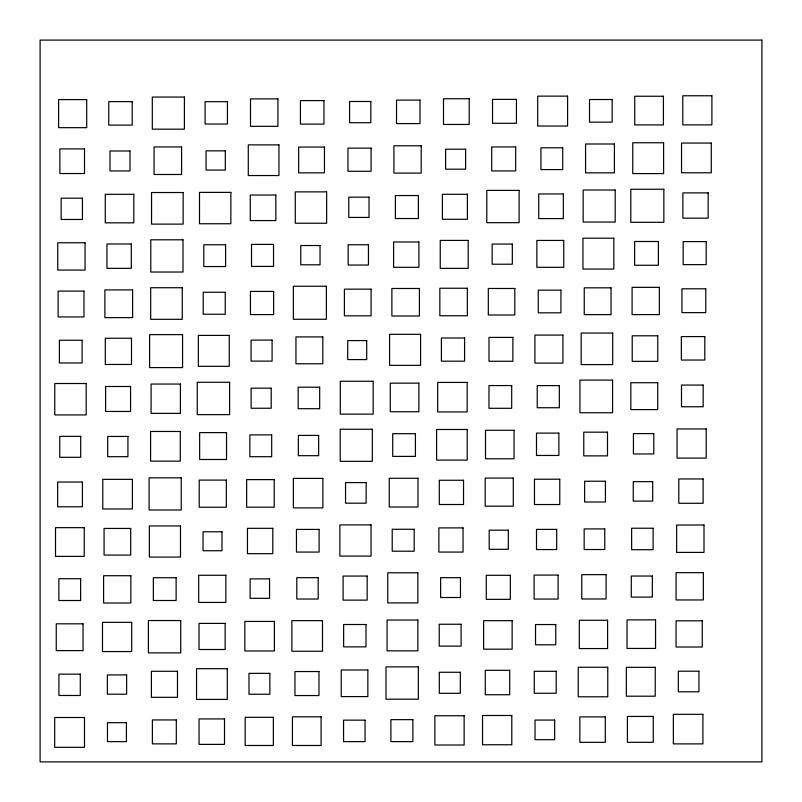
<?xml version="1.0" encoding="UTF-8"?>
<svg xmlns="http://www.w3.org/2000/svg" width="802" height="802" viewBox="0 0 802 802"><rect width="100%" height="100%" fill="white"/><g stroke="black" fill="none" stroke-linecap="round" stroke-linejoin="round"><path stroke-width="1.2" d="M761.9 40.1L40.1 40.1L40.1 761.9L761.9 761.9L761.9 40.1M711.895 95.769L682.793 95.769L682.793 124.871L711.895 124.871L711.895 95.769M567.585 96.14L537.691 96.14L537.691 126.024L567.585 126.024L567.585 96.14M663.414 96.24L634.733 96.24L634.733 124.911L663.414 124.911L663.414 96.24M184.41 97.062L152.31 97.062L152.31 129.172L184.41 129.172L184.41 97.062M469.21 98.736L443.496 98.736L443.496 124.45L469.21 124.45L469.21 98.736M277.923 98.897L250.495 98.897L250.495 126.325L277.923 126.325L277.923 98.897M516.438 99.378L492.518 99.378L492.518 123.297L516.438 123.297L516.438 99.378M86.696 99.588L58.616 99.588L58.616 127.668L86.696 127.668L86.696 99.588M612.157 99.518L589.52 99.518L589.52 122.145L612.157 122.145L612.157 99.518M420.007 100.1L396.519 100.1L396.519 123.588L420.007 123.588L420.007 100.1M323.958 100.591L300.429 100.591L300.429 124.12L323.958 124.12L323.958 100.591M370.835 101.483L349.582 101.483L349.582 122.726L370.835 122.726L370.835 101.483M132.22 101.643L108.761 101.643L108.761 125.102L132.22 125.102L132.22 101.643M227.447 101.694L205.091 101.694L205.091 124.039L227.447 124.039L227.447 101.694M663.605 142.756L632.758 142.756L632.758 173.593L663.605 173.593L663.605 142.756M711.284 143.057L681.55 143.057L681.55 172.791L711.284 172.791L711.284 143.057M614.412 143.999L585.56 143.999L585.56 172.861L614.412 172.861L614.412 143.999M278.946 144.881L248.279 144.881L248.279 175.538L278.946 175.538L278.946 144.881M421.19 145.804L393.912 145.804L393.912 173.092L421.19 173.092L421.19 145.804M181.593 146.956L154.074 146.956L154.074 174.485L181.593 174.485L181.593 146.956M324.449 147.057L298.665 147.057L298.665 172.851L324.449 172.851L324.449 147.057M515.686 146.946L491.706 146.946L491.706 170.926L515.686 170.926L515.686 146.946M562.723 147.789L540.919 147.789L540.919 169.583L562.723 169.583L562.723 147.789M371.105 148.129L347.968 148.129L347.968 171.277L371.105 171.277L371.105 148.129M84.511 148.911L59.889 148.911L59.889 173.543L84.511 173.543L84.511 148.911M465.601 149.202L445.611 149.202L445.611 169.182L465.601 169.182L465.601 149.202M225.322 150.846L206.084 150.846L206.084 170.084L225.322 170.084L225.322 150.846M129.984 150.987L110.014 150.987L110.014 170.956L129.984 170.956L129.984 150.987M663.856 189.252L630.803 189.252L630.803 222.304L663.856 222.304L663.856 189.252M615.184 190.014L583.154 190.014L583.154 222.044L615.184 222.044L615.184 190.014M519.105 190.385L486.794 190.385L486.794 222.685L519.105 222.685L519.105 190.385M326.645 191.868L295.276 191.868L295.276 223.237L326.645 223.237L326.645 191.868M183.147 192.52L151.548 192.52L151.548 224.119L183.147 224.119L183.147 192.52M230.856 192.38L199.498 192.38L199.498 223.748L230.856 223.748L230.856 192.38M708.166 192.881L682.883 192.881L682.883 218.164L708.166 218.164L708.166 192.881M563.345 193.974L538.733 193.974L538.733 218.595L563.345 218.595L563.345 193.974M133.814 194.305L105.273 194.305L105.273 222.836L133.814 222.836L133.814 194.305M467.396 194.295L442.403 194.295L442.403 219.287L467.396 219.287L467.396 194.295M275.828 195.036L250.274 195.036L250.274 220.58L275.828 220.58L275.828 195.036M418.373 195.548L395.386 195.548L395.386 218.535L418.373 218.535L418.373 195.548M369.03 197.172L348.77 197.172L348.77 217.432L369.03 217.432L369.03 197.172M82.426 198.184L61.142 198.184L61.142 219.467L82.426 219.467L82.426 198.184M613.821 238.194L582.954 238.194L582.954 269.061L613.821 269.061L613.821 238.194M182.996 239.808L150.776 239.808L150.776 272.028L182.996 272.028L182.996 239.808M468.208 240.41L440.248 240.41L440.248 268.369L468.208 268.369L468.208 240.41M563.736 240.44L536.859 240.44L536.859 267.317L563.736 267.317L563.736 240.44M658.392 241.492L634.633 241.492L634.633 265.251L658.392 265.251L658.392 241.492M706.191 241.602L683.154 241.602L683.154 264.64L706.191 264.64L706.191 241.602M418.905 241.983L393.592 241.983L393.592 267.307L418.905 267.307L418.905 241.983M85.052 242.775L57.754 242.775L57.754 270.073L85.052 270.073L85.052 242.775M131.307 243.988L106.947 243.988L106.947 268.349L131.307 268.349L131.307 243.988M512.328 244.059L492.157 244.059L492.157 264.219L512.328 264.219L512.328 244.059M273.532 244.399L251.517 244.399L251.517 266.414L273.532 266.414L273.532 244.399M225.583 244.77L203.798 244.77L203.798 266.555L225.583 266.555L225.583 244.77M368.439 244.76L348.168 244.76L348.168 265.041L368.439 265.041L368.439 244.76M320.028 245.522L300.76 245.522L300.76 264.79L320.028 264.79L320.028 245.522M326.384 286.234L293.352 286.234L293.352 319.266L326.384 319.266L326.384 286.234M659.364 287.347L632.096 287.347L632.096 314.605L659.364 314.605L659.364 287.347M182.265 287.728L150.686 287.728L150.686 319.306L182.265 319.306L182.265 287.728M611.044 287.828L584.247 287.828L584.247 314.625L611.044 314.625L611.044 287.828M467.335 288.239L439.847 288.239L439.847 315.737L467.335 315.737L467.335 288.239M419.416 288.479L391.887 288.479L391.887 316.008L419.416 316.008L419.416 288.479M514.824 288.479L488.318 288.479L488.318 314.985L514.824 314.985L514.824 288.479M705.77 288.8L681.941 288.8L681.941 312.63L705.77 312.63L705.77 288.8M371.085 289.151L344.399 289.151L344.399 315.838L371.085 315.838L371.085 289.151M132.601 289.913L104.882 289.913L104.882 317.632L132.601 317.632L132.601 289.913M560.929 290.144L538.252 290.144L538.252 312.82L560.929 312.82L560.929 290.144M83.979 291.096L58.135 291.096L58.135 316.94L83.979 316.94L83.979 291.096M273.622 291.417L250.445 291.417L250.445 314.595L273.622 314.595L273.622 291.417M225.232 292.259L203.237 292.259L203.237 314.254L225.232 314.254L225.232 292.259M612.698 333.061L581.169 333.061L581.169 364.589L612.698 364.589L612.698 333.061M420.589 334.334L389.582 334.334L389.582 365.351L420.589 365.351L420.589 334.334M182.575 334.635L149.613 334.635L149.613 367.597L182.575 367.597L182.575 334.635M562.924 335.076L534.904 335.076L534.904 363.085L562.924 363.085L562.924 335.076M229.262 335.406L198.365 335.406L198.365 366.303L229.262 366.303L229.262 335.406M657.76 335.797L632.217 335.797L632.217 361.351L657.76 361.351L657.76 335.797M704.798 336.589L681.349 336.589L681.349 360.038L704.798 360.038L704.798 336.589M322.805 336.92L295.948 336.92L295.948 363.777L322.805 363.777L322.805 336.92M512.869 337.401L488.999 337.401L488.999 361.271L512.869 361.271L512.869 337.401M464.579 338.003L441.401 338.003L441.401 361.181L464.579 361.181L464.579 338.003M131.498 338.264L105.303 338.264L105.303 364.469L131.498 364.469L131.498 338.264M272.089 340.098L251.076 340.098L251.076 361.111L272.089 361.111L272.089 340.098M82.105 340.269L59.388 340.269L59.388 362.975L82.105 362.975L82.105 340.269M366.704 340.599L347.717 340.599L347.717 359.587L366.704 359.587L366.704 340.599M612.578 380.108L579.946 380.108L579.946 412.749L612.578 412.749L612.578 380.108M373.161 381.261L340.289 381.261L340.289 414.133L373.161 414.133L373.161 381.261M229.623 382.273L197.252 382.273L197.252 414.644L229.623 414.644L229.623 382.273M467.175 382.434L437.681 382.434L437.681 411.937L467.175 411.937L467.175 382.434M657.73 382.714L630.823 382.714L630.823 409.622L657.73 409.622L657.73 382.714M418.855 383.145L390.263 383.145L390.263 411.737L418.855 411.737L418.855 383.145M86.185 383.516L54.767 383.516L54.767 414.925L86.185 414.925L86.185 383.516M180.41 384.048L151.087 384.048L151.087 413.371L180.41 413.371L180.41 384.048M703.174 385.08L681.489 385.08L681.489 406.754L703.174 406.754L703.174 385.08M511.696 385.572L488.979 385.572L488.979 408.298L511.696 408.298L511.696 385.572M559.335 385.622L537.23 385.622L537.23 407.737L559.335 407.737L559.335 385.622M130.566 386.494L105.613 386.494L105.613 411.446L130.566 411.446L130.566 386.494M319.677 387.196L298.164 387.196L298.164 408.709L319.677 408.709L319.677 387.196M271.206 388.168L251.116 388.168L251.116 408.248L271.206 408.248L271.206 388.168M706.201 428.94L677.048 428.94L677.048 458.092L706.201 458.092L706.201 428.94M372.318 429.25L340.218 429.25L340.218 461.34L372.318 461.34L372.318 429.25M467.205 429.491L436.609 429.491L436.609 460.087L467.205 460.087L467.205 429.491M514.032 430.273L485.511 430.273L485.511 458.794L514.032 458.794L514.032 430.273M180.28 431.466L150.596 431.466L150.596 461.15L180.28 461.15L180.28 431.466M607.485 432.168L583.766 432.168L583.766 455.877L607.485 455.877L607.485 432.168M226.535 432.619L199.648 432.619L199.648 459.496L226.535 459.496L226.535 432.619M558.864 433.1L536.498 433.1L536.498 455.456L558.864 455.456L558.864 433.1M653.79 433.591L633.43 433.591L633.43 453.952L653.79 453.952L653.79 433.591M415.416 433.692L392.719 433.692L392.719 456.388L415.416 456.388L415.416 433.692M271.688 434.895L249.873 434.895L249.873 456.709L271.688 456.709L271.688 434.895M318.645 435.406L298.364 435.406L298.364 455.686L318.645 455.686L318.645 435.406M80.711 436.348L59.759 436.348L59.759 457.3L80.711 457.3L80.711 436.348M127.939 436.448L107.699 436.448L107.699 456.689L127.939 456.689L127.939 436.448M181.242 477.832L149.092 477.832L149.092 509.992L181.242 509.992L181.242 477.832M513.29 478.082L485.2 478.082L485.2 506.172L513.29 506.172L513.29 478.082M322.875 478.403L293.382 478.403L293.382 507.897L322.875 507.897L322.875 478.403M417.972 478.273L389.251 478.273L389.251 507.004L417.972 507.004L417.972 478.273M703.113 478.954L678.793 478.954L678.793 503.275L703.113 503.275L703.113 478.954M559.766 479.225L534.473 479.225L534.473 504.528L559.766 504.528L559.766 479.225M132.4 479.355L102.776 479.355L102.776 508.979L132.4 508.979L132.4 479.355M274.224 479.616L246.655 479.616L246.655 507.185L274.224 507.185L274.224 479.616M226.344 480.087L199.217 480.087L199.217 507.225L226.344 507.225L226.344 480.087M463.536 480.258L439.285 480.258L439.285 504.508L463.536 504.508L463.536 480.258M605.42 481.23L584.638 481.23L584.638 502.012L605.42 502.012L605.42 481.23M652.688 481.651L633.249 481.651L633.249 501.09L652.688 501.09L652.688 481.651M82.416 482.042L57.664 482.042L57.664 506.794L82.416 506.794L82.416 482.042M366.143 482.603L345.552 482.603L345.552 503.185L366.143 503.185L366.143 482.603M371.055 524.899L339.878 524.899L339.878 556.087L371.055 556.087L371.055 524.899M703.996 525.029L676.637 525.029L676.637 552.398L703.996 552.398L703.996 525.029M180.49 525.942L149.362 525.942L149.362 557.079L180.49 557.079L180.49 525.942M84.24 527.656L55.508 527.656L55.508 556.377L84.24 556.377L84.24 527.656M463.045 527.896L438.874 527.896L438.874 552.067L463.045 552.067L463.045 527.896M272.8 528.328L247.457 528.328L247.457 553.671L272.8 553.671L272.8 528.328M653.109 528.227L631.635 528.227L631.635 549.711L653.109 549.711L653.109 528.227M130.696 528.448L104.07 528.448L104.07 555.074L130.696 555.074L130.696 528.448M604.768 528.919L584.157 528.919L584.157 549.53L604.768 549.53L604.768 528.919M414.173 529.27L392.218 529.27L392.218 551.215L414.173 551.215L414.173 529.27M319.106 529.42L296.459 529.42L296.459 552.077L319.106 552.077L319.106 529.42M556.678 529.39L536.508 529.39L536.508 549.56L556.678 549.56L556.678 529.39M508.318 530.172L489.2 530.172L489.2 549.29L508.318 549.29L508.318 530.172M221.984 531.786L203.036 531.786L203.036 550.733L221.984 550.733L221.984 531.786M417.872 572.778L387.757 572.778L387.757 602.903L417.872 602.903L417.872 572.778M703.354 572.668L676.076 572.668L676.076 599.956L703.354 599.956L703.354 572.668M606.101 574.653L581.771 574.653L581.771 598.984L606.101 598.984L606.101 574.653M558.092 575.084L534.112 575.084L534.112 599.064L558.092 599.064L558.092 575.084M225.863 575.265L198.685 575.265L198.685 602.442L225.863 602.442L225.863 575.265M510.333 575.305L486.283 575.305L486.283 599.355L510.333 599.355L510.333 575.305M130.856 575.726L103.588 575.726L103.588 602.994L130.856 602.994L130.856 575.726M367.166 576.057L343.086 576.057L343.086 600.127L367.166 600.127L367.166 576.057M652.337 576.037L631.284 576.037L631.284 597.099L652.337 597.099L652.337 576.037M318.153 577.671L296.79 577.671L296.79 599.024L318.153 599.024L318.153 577.671M460.468 577.661L440.619 577.661L440.619 597.51L460.468 597.51L460.468 577.661M176.119 577.721L153.342 577.721L153.342 600.497L176.119 600.497L176.119 577.721M80.641 578.723L58.857 578.723L58.857 600.508L80.641 600.508L80.641 578.723M269.572 578.884L250.134 578.884L250.134 598.322L269.572 598.322L269.572 578.884M655.565 619.886L627.004 619.886L627.004 648.447L655.565 648.447L655.565 619.886M417.872 620.036L387.065 620.036L387.065 650.833L417.872 650.833L417.872 620.036M607.595 620.277L579.305 620.277L579.305 648.567L607.595 648.567L607.595 620.277M180.741 620.537L148.39 620.537L148.39 652.878L180.741 652.878L180.741 620.537M322.494 620.648L291.898 620.648L291.898 651.244L322.494 651.244L322.494 620.648M512.137 620.678L483.636 620.678L483.636 649.179L512.137 649.179L512.137 620.678M702.251 620.808L676.056 620.808L676.056 647.013L702.251 647.013L702.251 620.808M274.394 621.43L244.851 621.43L244.851 650.973L274.394 650.973L274.394 621.43M131.698 622.352L102.486 622.352L102.486 651.565L131.698 651.565L131.698 622.352M225.131 623.405L199.016 623.405L199.016 649.51L225.131 649.51L225.131 623.405M83.057 623.816L56.26 623.816L56.26 650.612L83.057 650.612L83.057 623.816M461.09 624.247L439.225 624.247L439.225 646.121L461.09 646.121L461.09 624.247M366.003 624.507L343.637 624.507L343.637 646.873L366.003 646.873L366.003 624.507M555.766 624.558L535.536 624.558L535.536 644.788L555.766 644.788L555.766 624.558M418.333 666.873L385.993 666.873L385.993 699.204L418.333 699.204L418.333 666.873M607.756 667.254L578.232 667.254L578.232 696.788L607.756 696.788L607.756 667.254M655.224 667.334L626.362 667.334L626.362 696.196L655.224 696.196L655.224 667.334M227.287 668.678L196.54 668.678L196.54 699.424L227.287 699.424L227.287 668.678M367.847 669.991L341.241 669.991L341.241 696.587L367.847 696.587L367.847 669.991M509.721 670.312L485.29 670.312L485.29 694.743L509.721 694.743L509.721 670.312M698.933 671.204L678.322 671.204L678.322 691.815L698.933 691.815L698.933 671.204M177.473 671.274L151.398 671.274L151.398 697.339L177.473 697.339L177.473 671.274M556.197 671.304L534.262 671.304L534.262 693.239L556.197 693.239L556.197 671.304M318.975 671.535L294.956 671.535L294.956 695.555L318.975 695.555L318.975 671.535M460.328 672.266L439.306 672.266L439.306 693.299L460.328 693.299L460.328 672.266M269.853 673.359L248.981 673.359L248.981 694.241L269.853 694.241L269.853 673.359M80.28 674.141L58.927 674.141L58.927 695.484L80.28 695.484L80.28 674.141M126.636 674.933L107.368 674.933L107.368 694.191L126.636 694.191L126.636 674.933M702.913 714.331L673.359 714.331L673.359 743.885L702.913 743.885L702.913 714.331M511.796 715.494L482.523 715.494L482.523 744.757L511.796 744.757L511.796 715.494M464.137 715.745L434.874 715.745L434.874 745.018L464.137 745.018L464.137 715.745M653.269 716.427L627.405 716.427L627.405 742.301L653.269 742.301L653.269 716.427M321.101 716.808L292.429 716.808L292.429 745.479L321.101 745.479L321.101 716.808M605.299 716.898L579.856 716.898L579.856 742.341L605.299 742.341L605.299 716.898M273.342 717.319L245.171 717.319L245.171 745.479L273.342 745.479L273.342 717.319M84.491 717.509L54.676 717.509L54.676 747.324L84.491 747.324L84.491 717.509M224.51 718.923L199.056 718.923L199.056 744.376L224.51 744.376L224.51 718.923M412.88 719.645L390.895 719.645L390.895 741.629L412.88 741.629L412.88 719.645M176.31 719.945L152.39 719.945L152.39 743.865L176.31 743.865L176.31 719.945M365.05 720.146L343.567 720.146L343.567 741.629L365.05 741.629L365.05 720.146M554.663 720.056L535.034 720.056L535.034 739.685L554.663 739.685L554.663 720.056M126.425 722.682L107.468 722.682L107.468 741.639L126.425 741.639L126.425 722.682"/></g></svg>
